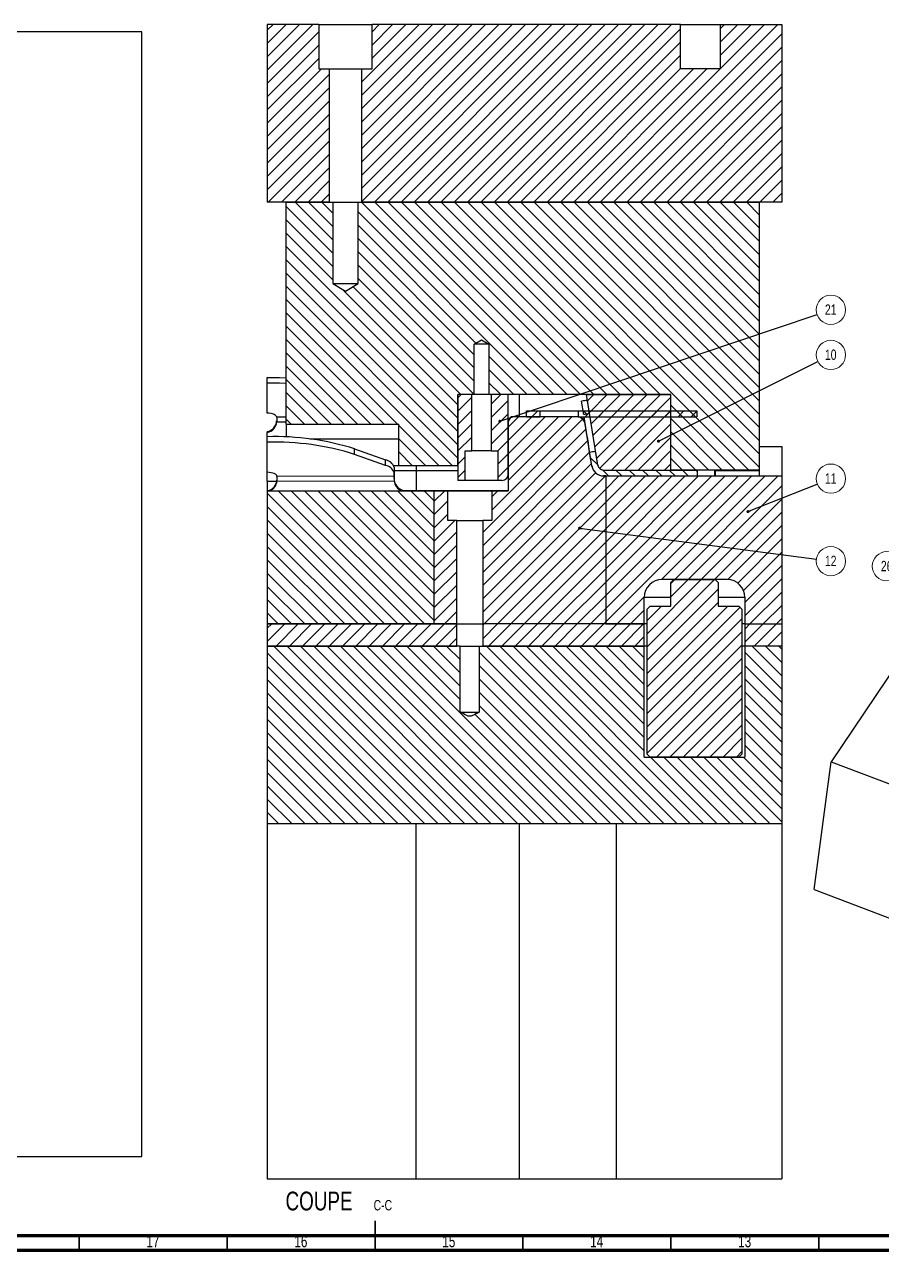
# Model space of a CAD drawing. Header units: millimetres. Extents: x 5 to 1533, y -1183 to 895.
# Drawn here: x 631.5 to 921.2, y 5 to 419.2 of the extents above; entities that cross this region are included whole.
import ezdxf

# ---------------------------------------------------------------- set-up
doc = ezdxf.new("R2010")
doc.units = ezdxf.units.MM
doc.styles.add('SLDTEXTSTYLE13', font='TXT', dxfattribs={"width": 0.75})
doc.dimstyles.new('SLDDIMSTYLE2', dxfattribs={"dimtxt": 0.18, "dimasz": 1.016, "dimexe": 0, "dimexo": 0.0625, "dimgap": 0, "dimtad": 0, "dimtih": 1, "dimtoh": 1, "dimdec": 0, "dimrnd": 1e-09, "dimzin": 0, "dimdsep": 46, "dimtxsty": 'Standard', "dimblk1": 'DOT', "dimblk2": 'DOT', "dimsah": 1, "dimcen": 0.09, "dimadec": 0, "dimazin": 0, "dimtfac": 1.016, "dimtdec": 0, "dimtofl": 0, "dimtmove": 0, "dimatfit": 3, "dimldrblk": 'DOT', "dimfxl": 1, "dimfrac": 2, "dimtolj": 1, "dimtzin": 0, "dimarcsym": 0})

# ---------------------------------------------------------------- blocks, each defined once
blk = doc.blocks.new('SW_NOTE_33')
at = {"color": 0, "linetype": 'Continuous', "lineweight": 0, "attachment_point": 2, "style": 'SLDTEXTSTYLE13'}
for s, insert, char_height in [('COUPE', (14.59, 8.19), 6.35), ('C-C', (36.16, 5.35), 3.5)]:
    blk.add_mtext(s, dxfattribs=dict(at, insert=insert, char_height=char_height))
blk = doc.blocks.new('SW_NOTE_34')
at = {"color": 0, "linetype": 'Continuous', "lineweight": 0}
blk.add_circle((4.42, 2.21), 4.94, dxfattribs=at)
at = {"color": 0, "linetype": 'Continuous', "lineweight": 0, "insert": (4.35, 4.02), "char_height": 3.5, "attachment_point": 2, "style": 'SLDTEXTSTYLE13'}
blk.add_mtext('10', dxfattribs=at)
blk = doc.blocks.new('_Dot')
at = {"color": 0, "linetype": 'ByBlock', "lineweight": -2}
blk.add_line((-0.5, 0), (-1, 0), dxfattribs=at)
at = {"color": 0, "linetype": 'ByBlock', "const_width": 0.5}
blk.add_lwpolyline([(-0.25, 0, 1), (0.25, 0, 1)], format="xyb", close=True, dxfattribs=at)
blk = doc.blocks.new('SW_NOTE_35')
at = {"color": 0, "linetype": 'Continuous', "lineweight": 0}
blk.add_circle((4.59, 1.82), 4.94, dxfattribs=at)
at = {"color": 0, "linetype": 'Continuous', "lineweight": 0, "insert": (4.52, 3.63), "char_height": 3.5, "attachment_point": 2, "style": 'SLDTEXTSTYLE13'}
blk.add_mtext('11', dxfattribs=at)
blk = doc.blocks.new('SW_NOTE_36')
at = {"color": 0, "linetype": 'Continuous', "lineweight": 0}
blk.add_circle((4.9, -0.64), 4.94, dxfattribs=at)
at = {"color": 0, "linetype": 'Continuous', "lineweight": 0, "insert": (4.83, 1.17), "char_height": 3.5, "attachment_point": 2, "style": 'SLDTEXTSTYLE13'}
blk.add_mtext('12', dxfattribs=at)
blk = doc.blocks.new('SW_NOTE_37')
at = {"color": 0, "linetype": 'Continuous', "lineweight": 0}
blk.add_circle((4.68, 1.58), 4.94, dxfattribs=at)
at = {"color": 0, "linetype": 'Continuous', "lineweight": 0, "insert": (4.61, 3.38), "char_height": 3.5, "attachment_point": 2, "style": 'SLDTEXTSTYLE13'}
blk.add_mtext('21', dxfattribs=at)
blk = doc.blocks.new('SW_NOTE_44')
at = {"color": 0, "linetype": 'Continuous', "lineweight": 0}
blk.add_circle((-4.87, -0.8), 4.94, dxfattribs=at)
at = {"color": 0, "linetype": 'Continuous', "lineweight": 0, "insert": (-4.94, 1.01), "char_height": 3.5, "attachment_point": 2, "style": 'SLDTEXTSTYLE13'}
blk.add_mtext('26', dxfattribs=at)

msp = doc.modelspace()

# ---------------------------------------------------------------- hatches: boundary and pattern name
at = {"linetype": 'Continuous', "lineweight": 18}
h = msp.add_hatch(dxfattribs=at)
h.set_pattern_fill('ANSI31', style=0)
h.paths.add_polyline_path([(730.986, 404.152), (730.986, 419.152), (713.577, 419.152), (713.577, 359.152), (734.486, 359.152), (734.486, 404.152)], flags=0)
h = msp.add_hatch(dxfattribs=at)
h.set_pattern_fill('ANSI31', style=0)
h.paths.add_polyline_path([(745.486, 359.152), (887.472, 359.152), (887.472, 419.152), (866.694, 419.152), (866.694, 404.152), (853.278, 404.152), (853.278, 419.152), (748.986, 419.152), (748.986, 404.152), (745.486, 404.152)], flags=0)
h = msp.add_hatch(dxfattribs=at)
h.set_pattern_fill('ANSI31', angle=90, style=0)
h.paths.add_polyline_path([(757.986, 284.152), (757.986, 270.152), (777.986, 270.152), (777.986, 294.152), (783.486, 294.152), (783.486, 311.152), (785.986, 312.654), (788.486, 311.152), (788.486, 294.152), (849.986, 294.152), (849.986, 268.652), (879.986, 268.652), (879.986, 359.152), (744.236, 359.152), (744.236, 331.652), (739.986, 329.098), (735.736, 331.652), (735.736, 359.152), (719.986, 359.152), (719.986, 284.152)], flags=0)
h = msp.add_hatch(dxfattribs=at)
h.set_pattern_fill('ANSI31', style=0)
h.paths.add_polyline_path([(782.686, 294.152), (777.986, 294.152), (777.986, 265.152), (780.486, 265.152), (780.486, 275.152), (782.686, 275.152)], flags=0)
h = msp.add_hatch(dxfattribs=at)
h.set_pattern_fill('ANSI31', style=0)
edge = h.paths.add_edge_path(flags=0)
edge.add_arc((792.986, 267.152), 2, 270, 360)
edge.add_line((794.986, 267.152), (794.986, 294.152))
edge.add_line((794.986, 294.152), (789.286, 294.152))
edge.add_line((789.286, 294.152), (789.286, 275.152))
edge.add_line((789.286, 275.152), (791.486, 275.152))
edge.add_line((791.486, 275.152), (791.486, 265.152))
edge.add_line((791.486, 265.152), (792.986, 265.152))
h = msp.add_hatch(dxfattribs=at)
h.set_pattern_fill('ANSI31', style=0)
edge = h.paths.add_edge_path(flags=0)
edge.add_line((849.986, 294.152), (821.47, 294.152))
edge.add_line((821.47, 294.152), (825.242, 270.339))
edge.add_ellipse((827.218, 270.652), major_axis=(2, 0), ratio=0.9999757, start_angle=188.99978, end_angle=270)
edge.add_line((827.218, 268.652), (849.986, 268.652))
edge.add_line((849.986, 268.652), (849.986, 294.152))
h = msp.add_hatch(dxfattribs=at)
h.set_pattern_fill('ANSI31', angle=90, style=0)
edge = h.paths.add_edge_path(flags=0)
edge.add_line((819.801, 291.905), (820.521, 287.362))
edge.add_ellipse((812.129, 279.553), major_axis=(-918.234, -145.438), ratio=0.0068841, start_angle=209.072337, end_angle=213.936324, ccw=False)
edge.add_line((822.496, 287.675), (821.777, 292.218))
edge.add_ellipse((812.129, 279.553), major_axis=(-1578.215, -249.971), ratio=0.00688408, start_angle=223.699552, end_angle=229.152577)
h = msp.add_hatch(dxfattribs=at)
h.set_pattern_fill('ANSI31', style=0)
edge = h.paths.add_edge_path(flags=0)
edge.add_line((786.373, 216.652), (827.986, 216.652))
edge.add_line((827.986, 216.652), (827.986, 266.652))
edge.add_line((827.986, 266.652), (827.218, 266.652))
edge.add_ellipse((827.218, 270.652), major_axis=(-4, 0), ratio=0.9999757, start_angle=9.00056, end_angle=90, ccw=False)
edge.add_line((823.267, 270.026), (821.034, 284.121))
edge.add_ellipse((818.071, 283.652), major_axis=(3, 0), ratio=0.9999757, start_angle=8.99978, end_angle=90)
edge.add_line((818.071, 286.652), (795.986, 286.652))
edge.add_line((795.986, 286.652), (794.986, 284.92))
edge.add_line((794.986, 284.92), (794.986, 261.652))
edge.add_line((794.986, 261.652), (789.419, 261.652))
edge.add_line((789.419, 261.652), (789.419, 251.652))
edge.add_line((789.419, 251.652), (786.373, 251.652))
edge.add_line((786.373, 251.652), (786.373, 216.652))
h = msp.add_hatch(dxfattribs=at)
h.set_pattern_fill('ANSI31', style=0)
h.paths.add_polyline_path([(801.207, 288.652), (801.207, 286.652), (805.807, 286.652), (805.807, 288.652)], flags=0)
h = msp.add_hatch(dxfattribs=at)
h.set_pattern_fill('ANSI31', style=0)
h.paths.add_polyline_path([(858.778, 288.652), (818.607, 288.652), (818.607, 286.652), (858.778, 286.652)], flags=0)
h = msp.add_hatch(dxfattribs=at)
h.set_pattern_fill('ANSI31', angle=90, style=0)
edge = h.paths.add_edge_path(flags=0)
edge.add_ellipse((827.218, 270.652), major_axis=(-4, 0), ratio=0.9999757, start_angle=8.99978, end_angle=90)
edge.add_line((827.218, 266.652), (858.87, 266.652))
edge.add_line((858.87, 266.652), (858.87, 268.652))
edge.add_line((858.87, 268.652), (827.218, 268.652))
edge.add_ellipse((827.218, 270.652), major_axis=(-2, 0), ratio=0.9999757, start_angle=8.98824, end_angle=90.01159, ccw=False)
edge.add_line((825.242, 270.34), (824.499, 275.033))
edge.add_ellipse((812.129, 279.553), major_axis=(-918.234, -145.438), ratio=0.0068841, start_angle=146.063676, end_angle=150.927663, ccw=False)
edge.add_line((822.523, 274.72), (823.267, 270.026))
h = msp.add_hatch(dxfattribs=at)
h.set_pattern_fill('ANSI31', style=0)
edge = h.paths.add_edge_path(flags=0)
edge.add_line((827.986, 266.652), (827.986, 216.652))
edge.add_line((827.986, 216.652), (840.986, 216.652))
edge.add_line((840.986, 216.652), (840.986, 225.652))
edge.add_arc((846.986, 225.652), 6, 90, 180, ccw=False)
edge.add_line((846.986, 231.652), (868.986, 231.652))
edge.add_arc((868.986, 225.652), 6, 0, 90, ccw=False)
edge.add_line((874.986, 225.652), (874.986, 216.652))
edge.add_line((874.986, 216.652), (887.472, 216.652))
edge.add_line((887.472, 216.652), (887.472, 266.652))
edge.add_line((887.472, 266.652), (827.986, 266.652))
h = msp.add_hatch(dxfattribs=at)
h.set_pattern_fill('ANSI31', angle=90, style=0)
h.paths.add_polyline_path([(713.577, 216.652), (769.986, 216.652), (769.986, 261.652), (713.577, 261.652)], flags=0)
h = msp.add_hatch(dxfattribs=at)
h.set_pattern_fill('ANSI31', style=0)
h.paths.add_polyline_path([(769.986, 216.652), (777.598, 216.652), (777.598, 251.652), (774.553, 251.652), (774.553, 261.652), (769.986, 261.652)], flags=0)
h = msp.add_hatch(dxfattribs=at)
h.set_pattern_fill('ANSI31', style=0)
h.paths.add_polyline_path([(865.986, 230.652), (864.986, 231.652), (850.986, 231.652), (849.986, 230.652), (849.986, 222.652), (842.986, 222.652), (841.986, 221.652), (841.986, 172.652), (842.986, 171.652), (872.986, 171.652), (873.986, 172.652), (873.986, 221.652), (872.986, 222.652), (865.986, 222.652)], flags=0)
h = msp.add_hatch(dxfattribs=at)
h.set_pattern_fill('ANSI31', style=0)
h.paths.add_polyline_path([(777.598, 216.652), (713.577, 216.652), (713.577, 209.152), (777.598, 209.152)], flags=0)
h = msp.add_hatch(dxfattribs=at)
h.set_pattern_fill('ANSI31', style=0)
h.paths.add_polyline_path([(786.373, 209.152), (840.986, 209.152), (840.986, 216.652), (786.373, 216.652)], flags=0)
h = msp.add_hatch(dxfattribs=at)
h.set_pattern_fill('ANSI31', style=0)
h.paths.add_polyline_path([(887.472, 209.152), (887.472, 216.652), (874.986, 216.652), (874.986, 209.152)], flags=0)
h = msp.add_hatch(dxfattribs=at)
h.set_pattern_fill('ANSI31', angle=90, style=0)
edge = h.paths.add_edge_path(flags=0)
edge.add_line((713.577, 149.152), (887.472, 149.152))
edge.add_line((887.472, 149.152), (887.472, 209.152))
edge.add_line((887.472, 209.152), (874.986, 209.152))
edge.add_line((874.986, 209.152), (874.986, 171.652))
edge.add_line((874.986, 171.652), (840.986, 171.652))
edge.add_line((840.986, 171.652), (840.986, 209.152))
edge.add_line((840.986, 209.152), (785.236, 209.152))
edge.add_line((785.236, 209.152), (785.236, 186.902))
edge.add_spline(control_points=[(785.236, 186.902), (785.093, 186.821), (784.951, 186.739), (784.809, 186.659), (784.32, 186.382), (783.83, 186.106), (783.324, 185.863), (783.045, 185.729), (782.76, 185.601), (782.46, 185.524), (782.254, 185.471), (782.036, 185.448), (781.824, 185.468), (781.548, 185.494), (781.28, 185.586), (781.024, 185.693), (780.228, 186.024), (779.484, 186.473), (778.736, 186.902)], knot_values=[0.0164226, 0.0164226, 0.0164226, 0.0164226, 0.0169139, 0.0169139, 0.0169139, 0.0185983, 0.0185983, 0.0185983, 0.0195279, 0.0195279, 0.0195279, 0.0201722, 0.0201722, 0.0201722, 0.0210083, 0.0210083, 0.0210083, 0.0236091, 0.0236091, 0.0236091, 0.0236091], weights=[1, 1, 1, 1, 1, 1, 1, 1, 1, 1, 1, 1, 1, 1, 1, 1, 1, 1, 1], degree=3, periodic=0)
edge.add_line((778.736, 186.902), (778.736, 209.152))
edge.add_line((778.736, 209.152), (713.577, 209.152))
edge.add_line((713.577, 209.152), (713.577, 149.152))

# ---------------------------------------------------------------- linework, layer by layer
at = {"color": 7, "linetype": 'Continuous', "lineweight": 25}
for p, q in [((713.577, 419.152), (713.577, 359.152)), ((730.986, 419.152), (713.577, 419.152)), ((730.986, 419.152), (730.986, 404.152)), ((730.986, 419.152), (748.986, 419.152)), ((748.986, 404.152), (748.986, 419.152)), ((853.278, 419.152), (748.986, 419.152)), ((853.278, 404.152), (853.278, 419.152)), ((853.278, 419.152), (866.694, 419.152)), ((866.694, 419.152), (866.694, 404.152)), ((866.694, 419.152), (887.472, 419.152)), ((887.472, 419.152), (887.472, 359.152)), ((671.161, 416.728), (621.161, 416.728)), ((671.161, 36.728), (671.161, 416.728)), ((730.986, 404.152), (734.486, 404.152)), ((734.486, 404.152), (734.486, 359.152)), ((734.486, 404.152), (745.486, 404.152)), ((745.486, 359.152), (745.486, 404.152)), ((745.486, 404.152), (748.986, 404.152)), ((866.694, 404.152), (853.278, 404.152)), ((734.486, 359.152), (713.577, 359.152)), ((719.986, 359.152), (735.736, 359.152)), ((719.986, 284.152), (719.986, 359.152)), ((735.736, 359.152), (735.736, 331.652)), ((735.736, 359.152), (744.236, 359.152)), ((744.236, 331.652), (744.236, 359.152)), ((744.236, 359.152), (879.986, 359.152)), ((887.472, 359.152), (745.486, 359.152)), ((879.986, 268.652), (879.986, 359.152)), ((735.736, 331.652), (739.986, 329.098)), ((735.736, 331.652), (744.236, 331.652)), ((739.986, 329.098), (744.236, 331.652)), ((783.486, 311.152), (785.986, 312.654)), ((783.486, 294.152), (783.486, 311.152)), ((788.486, 311.152), (783.486, 311.152)), ((785.986, 312.654), (788.486, 311.152)), ((788.486, 311.152), (788.486, 294.152)), ((713.577, 298.03), (713.577, 299.897)), ((713.577, 287.91), (713.577, 298.03)), ((777.986, 294.152), (777.986, 265.152)), ((782.686, 294.152), (777.986, 294.152)), ((783.486, 294.152), (777.986, 294.152)), ((777.986, 270.152), (777.986, 294.152)), ((782.686, 275.152), (782.686, 294.152)), ((788.486, 294.152), (783.486, 294.152)), ((849.986, 294.152), (788.486, 294.152)), ((789.286, 294.152), (789.286, 275.152)), ((794.986, 294.152), (789.286, 294.152)), ((794.986, 267.152), (794.986, 294.152)), ((798.746, 294.152), (798.746, 286.652)), ((821.47, 294.152), (849.986, 294.152)), ((825.242, 270.339), (821.47, 294.152)), ((849.986, 268.652), (849.986, 294.152)), ((820.521, 287.362), (819.801, 291.905)), ((822.496, 287.675), (821.777, 292.218)), ((716.742, 286.515), (716.742, 286.469)), ((794.986, 284.92), (795.986, 286.652)), ((818.071, 286.652), (795.986, 286.652)), ((801.207, 286.652), (801.207, 288.652)), ((801.207, 288.652), (805.807, 288.652)), ((801.207, 286.652), (805.807, 286.652)), ((805.807, 286.652), (805.807, 288.652)), ((805.807, 288.652), (818.607, 288.652)), ((818.089, 286.652), (818.071, 286.652)), ((818.607, 288.652), (818.607, 286.652)), ((818.607, 288.652), (858.778, 288.652)), ((818.607, 286.652), (858.778, 286.652)), ((858.778, 288.652), (858.778, 286.652)), ((713.577, 281.653), (713.577, 281.341)), ((716.736, 284.913), (716.736, 285.225)), ((719.986, 284.152), (757.986, 284.152)), ((719.986, 284.152), (719.986, 279.801)), ((757.986, 270.152), (757.986, 284.152)), ((794.986, 284.92), (794.986, 261.652)), ((823.267, 270.026), (821.034, 284.121)), ((981.297, 284.673), (904.126, 170.083)), ((713.577, 279.896), (713.577, 281.341)), ((713.577, 278.029), (713.577, 279.896)), ((713.577, 267.916), (713.577, 278.029)), ((727.923, 279.152), (757.986, 279.152)), ((743.101, 273.922), (743.095, 275.788)), ((743.095, 275.788), (753.482, 272.097)), ((753.488, 270.231), (743.101, 273.922)), ((780.486, 275.152), (782.686, 275.152)), ((780.486, 265.152), (780.486, 275.152)), ((789.286, 275.152), (782.686, 275.152)), ((789.286, 275.152), (791.486, 275.152)), ((791.486, 275.152), (791.486, 265.152)), ((823.267, 270.026), (822.523, 274.72)), ((825.242, 270.34), (824.499, 275.033)), ((879.986, 276.652), (887.472, 276.652)), ((887.472, 276.652), (887.472, 266.652)), ((753.488, 270.231), (753.482, 272.097)), ((756.286, 270.152), (757.986, 270.152)), ((756.422, 269.567), (756.428, 267.701)), ((756.422, 269.567), (756.427, 268.46)), ((757.986, 270.152), (777.986, 270.152)), ((763.878, 270.152), (763.878, 268.463)), ((823.449, 269.513), (823.32, 270.026)), ((823.435, 269.978), (823.402, 270.026)), ((713.577, 264.891), (713.577, 267.916)), ((716.827, 264.913), (716.827, 265.225)), ((756.433, 266.594), (716.833, 266.469)), ((716.833, 266.515), (716.833, 266.469)), ((756.428, 267.701), (756.433, 266.594)), ((756.437, 265.806), (756.438, 265.267)), ((756.45, 265.35), (756.45, 265.039)), ((763.878, 268.463), (763.878, 261.728)), ((780.486, 265.152), (777.986, 265.152)), ((791.486, 265.152), (780.486, 265.152)), ((792.986, 265.152), (791.486, 265.152)), ((827.218, 268.652), (849.986, 268.652)), ((827.218, 268.652), (858.87, 268.652)), ((827.986, 266.652), (827.218, 266.652)), ((827.218, 266.652), (858.87, 266.652)), ((827.986, 266.652), (887.472, 266.652)), ((827.986, 266.652), (827.986, 216.652)), ((879.986, 268.652), (849.986, 268.652)), ((858.87, 268.652), (858.87, 266.652)), ((864.68, 268.652), (864.68, 266.652)), ((864.986, 266.652), (864.986, 268.652)), ((879.986, 268.463), (879.986, 268.652)), ((879.986, 266.652), (879.986, 268.463)), ((887.472, 266.652), (887.472, 216.652)), ((713.577, 264.891), (716.788, 264.897)), ((713.577, 264.891), (713.577, 261.652)), ((713.577, 261.652), (713.577, 216.652)), ((713.577, 261.652), (769.986, 261.652)), ((716.827, 264.913), (756.45, 265.039)), ((760.45, 261.717), (763.878, 261.728)), ((763.878, 261.728), (794.986, 261.826)), ((763.878, 261.652), (763.878, 261.728)), ((769.986, 216.652), (769.986, 261.652)), ((769.986, 261.652), (774.553, 261.652)), ((774.553, 251.652), (774.553, 261.652)), ((774.553, 261.652), (789.419, 261.652)), ((789.419, 261.652), (789.419, 251.652)), ((789.419, 261.652), (794.986, 261.652)), ((777.598, 251.652), (774.553, 251.652)), ((777.598, 216.652), (777.598, 251.652)), ((777.598, 251.652), (786.373, 251.652)), ((786.373, 251.652), (786.373, 216.652)), ((789.419, 251.652), (786.373, 251.652)), ((868.986, 231.652), (846.986, 231.652)), ((849.986, 230.652), (850.986, 231.652)), ((849.986, 222.652), (849.986, 230.652)), ((850.986, 231.652), (864.986, 231.652)), ((864.986, 231.652), (865.986, 230.652)), ((865.986, 230.652), (865.986, 222.652)), ((840.986, 216.652), (840.986, 225.652)), ((874.986, 225.652), (874.986, 216.652)), ((841.986, 221.652), (842.986, 222.652)), ((841.986, 172.652), (841.986, 221.652)), ((842.986, 222.652), (849.986, 222.652)), ((865.986, 222.652), (872.986, 222.652)), ((872.986, 222.652), (873.986, 221.652)), ((873.986, 221.652), (873.986, 172.652)), ((769.986, 216.652), (713.577, 216.652)), ((713.577, 216.652), (713.577, 209.152)), ((713.577, 216.652), (777.598, 216.652)), ((777.598, 216.652), (769.986, 216.652)), ((777.598, 216.652), (786.373, 216.652)), ((777.598, 209.152), (777.598, 216.652)), ((827.986, 216.652), (786.373, 216.652)), ((786.373, 216.652), (786.373, 209.152)), ((840.986, 216.652), (786.373, 216.652)), ((827.986, 216.652), (840.986, 216.652)), ((841.986, 216.652), (840.986, 216.652)), ((840.986, 209.152), (840.986, 216.652)), ((874.986, 216.652), (873.986, 216.652)), ((874.986, 216.652), (887.472, 216.652)), ((874.986, 216.652), (874.986, 209.152)), ((887.472, 216.652), (887.472, 209.152)), ((713.577, 209.152), (777.598, 209.152)), ((713.577, 209.152), (713.577, 149.152)), ((778.736, 209.152), (713.577, 209.152)), ((778.736, 186.902), (778.736, 209.152)), ((778.736, 209.152), (785.236, 209.152)), ((785.236, 209.152), (785.236, 186.902)), ((785.236, 209.152), (840.986, 209.152)), ((840.986, 209.152), (786.373, 209.152)), ((841.986, 209.152), (840.986, 209.152)), ((840.986, 171.652), (840.986, 209.152)), ((874.986, 209.152), (873.986, 209.152)), ((887.472, 209.152), (874.986, 209.152)), ((874.986, 209.152), (874.986, 171.652)), ((887.472, 209.152), (887.472, 149.152)), ((778.736, 186.902), (785.236, 186.902)), ((840.986, 171.652), (874.986, 171.652)), ((842.986, 171.652), (841.986, 172.652)), ((872.986, 171.652), (842.986, 171.652)), ((873.986, 172.652), (872.986, 171.652)), ((898.393, 126.936), (904.126, 170.083)), ((904.126, 170.083), (958.654, 149.373)), ((887.472, 149.152), (713.577, 149.152)), ((713.577, 149.152), (713.577, 29.152)), ((763.878, 29.152), (763.878, 149.152)), ((798.746, 149.152), (798.746, 29.152)), ((831.571, 29.152), (831.571, 149.152)), ((887.472, 149.152), (887.472, 29.152)), ((898.393, 126.936), (952.92, 106.226)), ((621.161, 36.728), (671.161, 36.728)), ((713.577, 29.152), (763.878, 29.152)), ((763.878, 29.152), (798.746, 29.152)), ((798.746, 29.152), (831.571, 29.152)), ((831.571, 29.152), (887.472, 29.152))]:
    msp.add_line(p, q, dxfattribs=at)
at = {"color": 8, "linetype": 'Continuous', "lineweight": 25}
for p, q in [((719.986, 286.479), (716.742, 286.469)), ((716.736, 284.913), (719.986, 284.924)), ((821.034, 284.121), (821.073, 284.121)), ((823.267, 270.026), (823.267, 270.026)), ((825.295, 270.34), (825.416, 270.195)), ((756.427, 268.463), (763.878, 268.463)), ((763.878, 268.463), (777.986, 268.463)), ((865.014, 268.463), (879.986, 268.463)), ((760.45, 261.652), (760.45, 261.717)), ((840.986, 225.652), (849.986, 225.652)), ((865.986, 225.652), (874.986, 225.652))]:
    msp.add_line(p, q, dxfattribs=at)
at = {"color": 7, "linetype": 'Continuous', "lineweight": 35}
for p, q in [((750, 4.999), (750, 15.001)), ((650, 10), (650, 5)), ((700, 10), (700, 5)), ((750, 10), (750, 5)), ((800, 10), (800, 5)), ((850, 10), (850, 5)), ((900, 10), (900, 5))]:
    msp.add_line(p, q, dxfattribs=at)
at = {"color": 7, "linetype": 'Continuous', "lineweight": 70}
for p, q in [((1490, 10), (10, 10)), ((1495, 5), (5, 5))]:
    msp.add_line(p, q, dxfattribs=at)
at = {"color": 7, "linetype": 'Continuous', "lineweight": 25, "flags": 128}
for points in [[(713.577, 299.897), (717.642, 299.877), (719.986, 299.797)], [(719.986, 297.931), (717.643, 298.01), (713.577, 298.03)], [(716.742, 286.515), (716.683, 286.758), (716.511, 286.993), (716.231, 287.214), (715.85, 287.415), (715.379, 287.589), (714.833, 287.733), (714.227, 287.84), (713.577, 287.91)], [(716.742, 286.469), (716.743, 286.373), (716.743, 286.253), (716.744, 286.111), (716.744, 285.948), (716.745, 285.767), (716.746, 285.571), (716.746, 285.361), (716.747, 285.141)], [(716.833, 266.515), (716.772, 266.762), (716.594, 267.001), (716.305, 267.225), (715.911, 267.428), (715.426, 267.603), (714.864, 267.745), (714.242, 267.851), (713.577, 267.916)], [(716.833, 266.469), (716.834, 266.373), (716.834, 266.253), (716.835, 266.111), (716.835, 265.948), (716.836, 265.767), (716.837, 265.571), (716.837, 265.361), (716.838, 265.141)], [(756.437, 265.806), (756.435, 266.246), (756.434, 266.665), (756.433, 267.058), (756.431, 267.419), (756.43, 267.744), (756.429, 268.029), (756.428, 268.269), (756.427, 268.46)], [(756.433, 266.594), (756.433, 266.498), (756.434, 266.378), (756.434, 266.236), (756.435, 266.073), (756.435, 265.893), (756.436, 265.696), (756.437, 265.486), (756.438, 265.267)]]:
    msp.add_lwpolyline(points, dxfattribs=at)
at = {"color": 7, "linetype": 'Continuous', "lineweight": 25}
for centre, radius, start, end in [((363.797, 208.95), 463.418, 8.15926, 9.65254), ((712.781, 285.539), 3.968, 281.58274, 355.45181), ((712.781, 285.228), 3.968, 281.58311, 355.45145), ((716.352, 191.714), 88.225, 72.35475, 91.80234), ((716.357, 189.843), 88.23, 72.3551, 91.80524), ((752.947, 268.502), 3.635, 17.04097, 81.53735), ((752.953, 266.636), 3.635, 17.04107, 81.53708), ((712.871, 265.54), 3.968, 281.56127, 355.44687), ((760.416, 265.698), 3.981, 185.00986, 270.4931), ((792.986, 267.152), 2, 270, 360), ((712.888, 265.22), 3.951, 295.44545, 355.55302), ((760.401, 265.379), 3.966, 184.92563, 250.02641), ((846.986, 225.652), 6, 90, 180), ((868.986, 225.652), 6, 0, 90)]:
    msp.add_arc(centre, radius, start, end, dxfattribs=at)
for centre, major_axis, ratio, start_param, end_param in [((812.129, 279.553), (-1578.215, -249.971), 0.0068841, 4.7051852, 4.7064369), ((818.071, 283.652), (3, 0), 0.9999757, 0.1570796, 1.5707963), ((818.281, 283.652), (3, 0), 0.9999757, 0.4990286, 1.5707963), ((812.129, 279.553), (-918.234, -145.438), 0.0068841, 4.7000073, 4.7021588), ((812.129, 279.553), (-918.234, -145.438), 0.0068841, 1.5810266, 1.583178), ((827.218, 270.652), (-4, 0), 0.9999757, 0.1570932, 1.5707963), ((827.218, 270.652), (-4, 0), 0.9999757, 0.1570796, 1.5707963), ((827.218, 270.652), (-2, 0), 0.9999757, 0.1568781, 1.5709987), ((827.218, 270.652), (2, 0), 0.9999757, 3.2986723, 4.712389)]:
    msp.add_ellipse(centre, major_axis=major_axis, ratio=ratio, start_param=start_param, end_param=end_param, dxfattribs=at)
for points, knots in [([(716.736, 284.913), (716.739, 284.951), (716.744, 285.009), (716.747, 285.085), (716.747, 285.122), (716.747, 285.141)], [0, 0, 0, 0, 0.4984903, 0.7490675, 1, 1, 1, 1]), ([(716.827, 264.913), (716.83, 264.951), (716.835, 265.009), (716.838, 265.085), (716.838, 265.122), (716.838, 265.141)], [0, 0, 0, 0, 0.498474, 0.749036, 1, 1, 1, 1]), ([(756.438, 265.267), (756.438, 265.229), (756.439, 265.172), (756.445, 265.096), (756.448, 265.058), (756.45, 265.039)], [0, 0, 0, 0, 0.4984335, 0.7490437, 1, 1, 1, 1]), ([(865.091, 266.706), (865.083, 267.023), (865.064, 267.715), (865.029, 268.397), (865.002, 268.64), (864.988, 268.65), (864.986, 268.652)], [0, 0, 0, 0, 0.2793359, 0.6078361, 0.9364176, 1, 1, 1, 1]), ([(785.236, 186.902), (785.093, 186.821), (784.464, 186.461), (783.56, 185.961), (782.567, 185.509), (781.753, 185.418), (780.455, 185.883), (779.477, 186.463), (778.736, 186.902)], [0, 0, 0, 0, 0.06862036, 0.30382774, 0.43338232, 0.52264514, 0.63859307, 1, 1, 1, 1])]:
    msp.add_open_spline(points, degree=3, knots=knots, dxfattribs=at)
at = {"color": 8, "linetype": 'Continuous', "lineweight": 25}
msp.add_open_spline([(823.32, 270.026), (823.352, 269.883), (823.386, 269.734), (823.607, 269.65), (823.615, 269.647)], degree=3, knots=[0, 0, 0, 0, 0.96643524, 1, 1, 1, 1], dxfattribs=at)

# ---------------------------------------------------------------- block references
at = {"color": 7, "linetype": 'Continuous', "lineweight": 0}
for name, p in [('SW_NOTE_37', (899.394, 321.214)), ('SW_NOTE_34', (899.658, 305.34)), ('SW_NOTE_35', (899.485, 263.917)), ('SW_NOTE_36', (899.178, 238.51)), ('SW_NOTE_44', (927.857, 236.954)), ('SW_NOTE_33', (716.472, 16.692))]:
    msp.add_blockref(name, p, dxfattribs=at)

# ---------------------------------------------------------------- texts
at = {"color": 7, "linetype": 'Continuous', "lineweight": 0, "char_height": 3.9688, "attachment_point": 2, "style": 'SLDTEXTSTYLE13'}
for s, insert in [('17', (674.92, 10.06)), ('16', (724.92, 10.06)), ('15', (774.92, 10.06)), ('14', (824.92, 10.06)), ('13', (874.92, 10.06))]:
    msp.add_mtext(s, dxfattribs=dict(at, insert=insert))

# ---------------------------------------------------------------- leaders
at = {"color": 7, "linetype": 'Continuous', "lineweight": 0}
for points in [[(792.186, 285.125), (899.394, 321.214)], [(845.769, 278.381), (899.658, 305.34)], [(876.042, 254.608), (899.485, 263.917)], [(819.13, 249.014), (899.178, 238.51)]]:
    msp.add_leader(points, dimstyle='SLDDIMSTYLE2', dxfattribs=at)

doc.saveas('drawing.dxf')
